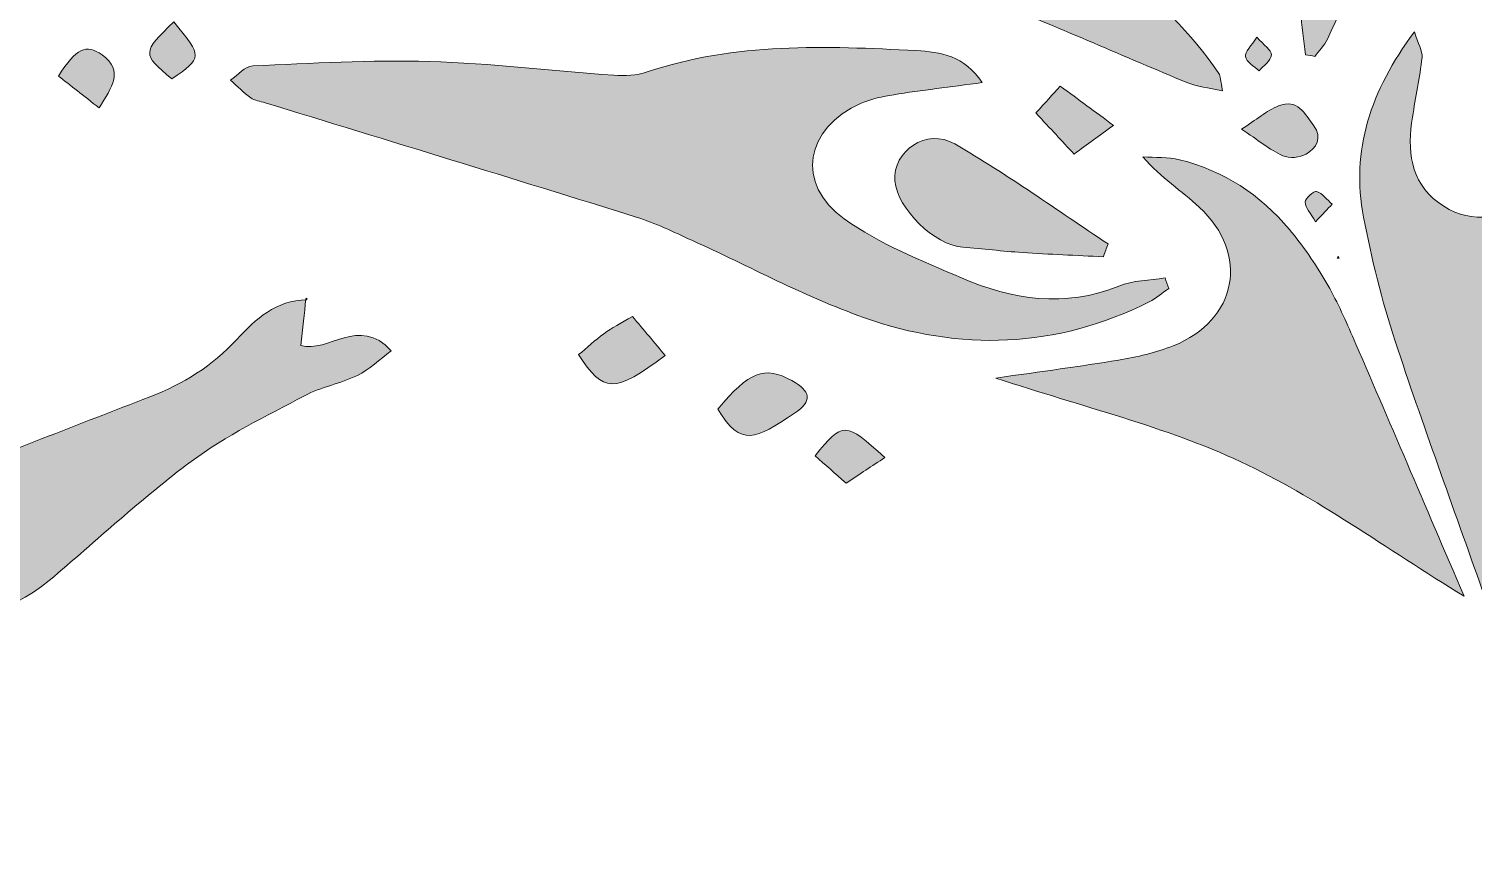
# Model space of a CAD drawing. Header units: centimetres. Extents: x -3.3 to 24.3, y 7.4 to 22.3.
# Drawn here: x 8.116 to 11.349, y 15.01 to 16.826 of the extents above; entities that cross this region are included whole.
import ezdxf

# ---------------------------------------------------------------- set-up
doc = ezdxf.new("R2010")
doc.units = ezdxf.units.CM
doc.header["$MEASUREMENT"] = 0
doc.layers.add('Layer 1', color=7, linetype='Continuous', lineweight=0)

# ---------------------------------------------------------------- blocks, each defined once
blk = doc.blocks.new('Block_0')
at = {"layer": 'Layer 1', "true_color": 0x000000, "transparency": 33554687}
h = blk.add_hatch(color=18, dxfattribs=at)
h.dxf.hatch_style = 2
edge = h.paths.add_edge_path()
edge.add_spline(control_points=[(10.9738, 16.7684), (10.9701, 16.8007), (10.9658, 16.8329), (10.963, 16.8652), (10.9467, 17.0546), (10.9692, 17.2408), (11.0087, 17.4257), (11.0269, 17.5112), (11.0801, 17.5705), (11.1502, 17.6168), (11.2189, 17.6622), (11.2819, 17.6406), (11.311, 17.5638), (11.3314, 17.5098), (11.3203, 17.4576), (11.2982, 17.4083), (11.2077, 17.206), (11.1156, 17.0044), (11.0233, 16.8029), (11.0168, 16.7887), (11.0044, 16.7773), (10.9947, 16.7646), (10.9878, 16.7659), (10.9808, 16.7671), (10.9738, 16.7684)], knot_values=[0, 0, 0, 0, 1, 1, 1, 2, 2, 2, 3, 3, 3, 4, 4, 4, 5, 5, 5, 6, 6, 6, 7, 7, 7, 8, 8, 8, 8], degree=3, periodic=0)
h = blk.add_hatch(color=18, dxfattribs=at)
h.dxf.hatch_style = 2
edge = h.paths.add_edge_path()
edge.add_spline(control_points=[(10.7885, 16.6875), (10.7564, 16.6947), (10.7311, 16.6967), (10.7088, 16.7059), (10.5688, 16.7641), (10.4302, 16.8257), (10.2894, 16.882), (10.2495, 16.898), (10.2044, 16.905), (10.1611, 16.9078), (10.0885, 16.9124), (9.9768, 17.0303), (9.9952, 17.0991), (10.004, 17.1316), (10.0378, 17.1665), (10.0692, 17.1819), (10.1484, 17.2207), (10.235, 17.21), (10.3018, 17.1592), (10.4731, 17.0287), (10.6549, 16.9083), (10.7802, 16.7264), (10.7843, 16.7204), (10.7836, 16.7112), (10.7885, 16.6875)], knot_values=[0, 0, 0, 0, 1, 1, 1, 2, 2, 2, 3, 3, 3, 4, 4, 4, 5, 5, 5, 6, 6, 6, 7, 7, 7, 8, 8, 8, 8], degree=3, periodic=0)
h = blk.add_hatch(color=18, dxfattribs=at)
h.dxf.hatch_style = 2
edge = h.paths.add_edge_path()
edge.add_spline(control_points=[(8.4405, 16.8419), (8.5053, 16.7627), (8.5052, 16.7618), (8.4363, 16.7145), (8.3692, 16.7701), (8.3692, 16.7731), (8.4405, 16.8419)], knot_values=[0, 0, 0, 0, 1, 1, 1, 2, 2, 2, 2], degree=3, periodic=0)
h = blk.add_hatch(color=18, dxfattribs=at)
h.dxf.hatch_style = 2
edge = h.paths.add_edge_path()
edge.add_spline(control_points=[(11.3697, 15.5708), (11.3045, 15.756), (11.2366, 15.9404), (11.175, 16.1268), (11.1451, 16.2174), (11.1224, 16.3109), (11.1043, 16.4045), (11.0753, 16.554), (11.1194, 16.6869), (11.2178, 16.8195), (11.2261, 16.7931), (11.2365, 16.777), (11.235, 16.7621), (11.2303, 16.7173), (11.2205, 16.6732), (11.2136, 16.6287), (11.2023, 16.5557), (11.207, 16.4858), (11.2716, 16.4374), (11.336, 16.3891), (11.4062, 16.3999), (11.4711, 16.4352), (11.5302, 16.4673), (11.5851, 16.5073), (11.6411, 16.5449), (11.6959, 16.5818), (11.7498, 16.62), (11.8041, 16.6576), (11.8093, 16.653), (11.8145, 16.6484), (11.8197, 16.6438), (11.8138, 16.6277), (11.8106, 16.6097), (11.8013, 16.5959), (11.7681, 16.5469), (11.7342, 16.4983), (11.6981, 16.4515), (11.5416, 16.2481), (11.4792, 16.0109), (11.4435, 15.7626), (11.4342, 15.6978), (11.4356, 15.6275), (11.3938, 15.5711), (11.3858, 15.571), (11.3777, 15.5709), (11.3697, 15.5708)], knot_values=[0, 0, 0, 0, 1, 1, 1, 2, 2, 2, 3, 3, 3, 4, 4, 4, 5, 5, 5, 6, 6, 6, 7, 7, 7, 8, 8, 8, 9, 9, 9, 10, 10, 10, 11, 11, 11, 12, 12, 12, 13, 13, 13, 14, 14, 14, 15, 15, 15, 15], degree=3, periodic=0)
h = blk.add_hatch(color=18, dxfattribs=at)
h.dxf.hatch_style = 2
edge = h.paths.add_edge_path()
edge.add_spline(control_points=[(8.2734, 16.6492), (8.2375, 16.6773), (8.2096, 16.6991), (8.1821, 16.7206), (8.2222, 16.7829), (8.2443, 16.7934), (8.2798, 16.7678), (8.3299, 16.7316), (8.3018, 16.6964), (8.2734, 16.6492)], knot_values=[0, 0, 0, 0, 1, 1, 1, 2, 2, 2, 3, 3, 3, 3], degree=3, periodic=0)
h = blk.add_hatch(color=18, dxfattribs=at)
h.dxf.hatch_style = 2
edge = h.paths.add_edge_path()
edge.add_spline(control_points=[(10.6681, 16.2451), (10.6535, 16.235), (10.64, 16.2229), (10.6243, 16.2151), (10.4163, 16.1107), (10.2, 16.1038), (9.9846, 16.1803), (9.8526, 16.2272), (9.7281, 16.2951), (9.6, 16.353), (9.5592, 16.3715), (9.5185, 16.3917), (9.4759, 16.4049), (9.1991, 16.4912), (8.9218, 16.5758), (8.6447, 16.6609), (8.6339, 16.6642), (8.6216, 16.6656), (8.6129, 16.6718), (8.5967, 16.6834), (8.5826, 16.698), (8.5676, 16.7114), (8.5841, 16.7225), (8.6002, 16.7426), (8.6172, 16.7433), (8.749, 16.7492), (8.8811, 16.7571), (9.0127, 16.7532), (9.1505, 16.7491), (9.2878, 16.732), (9.4254, 16.7222), (9.4502, 16.7205), (9.4771, 16.722), (9.5003, 16.7298), (9.6974, 16.7958), (9.9002, 16.7882), (10.1028, 16.7774), (10.1553, 16.7747), (10.2115, 16.7661), (10.2501, 16.7059), (10.178, 16.6962), (10.115, 16.6886), (10.0523, 16.6788), (10.0275, 16.675), (10.002, 16.6695), (9.9792, 16.6595), (9.8538, 16.6048), (9.8313, 16.4794), (9.9416, 16.4009), (10.0205, 16.3448), (10.1138, 16.3073), (10.2038, 16.2688), (10.3177, 16.2202), (10.4351, 16.2011), (10.5564, 16.2503), (10.5881, 16.2632), (10.6251, 16.2631), (10.6596, 16.2689), (10.6624, 16.261), (10.6652, 16.253), (10.6681, 16.2451)], knot_values=[0, 0, 0, 0, 1, 1, 1, 2, 2, 2, 3, 3, 3, 4, 4, 4, 5, 5, 5, 6, 6, 6, 7, 7, 7, 8, 8, 8, 9, 9, 9, 10, 10, 10, 11, 11, 11, 12, 12, 12, 13, 13, 13, 14, 14, 14, 15, 15, 15, 16, 16, 16, 17, 17, 17, 18, 18, 18, 19, 19, 19, 20, 20, 20, 20], degree=3, periodic=0)
h = blk.add_hatch(color=18, dxfattribs=at)
h.dxf.hatch_style = 2
edge = h.paths.add_edge_path()
edge.add_spline(control_points=[(10.8653, 16.8076), (10.8806, 16.7899), (10.8985, 16.7782), (10.8977, 16.7678), (10.8968, 16.7553), (10.8801, 16.7439), (10.8702, 16.7321), (10.8593, 16.7426), (10.8417, 16.7519), (10.8396, 16.764), (10.8377, 16.7746), (10.8531, 16.7883), (10.8653, 16.8076)], knot_values=[0, 0, 0, 0, 1, 1, 1, 2, 2, 2, 3, 3, 3, 4, 4, 4, 4], degree=3, periodic=0)
h = blk.add_hatch(color=18, dxfattribs=at)
h.dxf.hatch_style = 2
edge = h.paths.add_edge_path()
edge.add_spline(control_points=[(10.3704, 16.638), (10.3925, 16.6623), (10.4068, 16.6781), (10.425, 16.698), (10.4685, 16.6661), (10.5009, 16.6422), (10.5444, 16.6102), (10.5114, 16.5863), (10.4864, 16.5681), (10.4559, 16.546), (10.4283, 16.5757), (10.4045, 16.6013), (10.3704, 16.638)], knot_values=[0, 0, 0, 0, 1, 1, 1, 2, 2, 2, 3, 3, 3, 4, 4, 4, 4], degree=3, periodic=0)
h = blk.add_hatch(color=18, dxfattribs=at)
h.dxf.hatch_style = 2
edge = h.paths.add_edge_path()
edge.add_spline(control_points=[(10.831, 16.6017), (10.8636, 16.6226), (10.8869, 16.6425), (10.9139, 16.6538), (10.9556, 16.6712), (10.973, 16.6358), (10.9925, 16.6091), (11.0126, 16.5817), (10.9985, 16.5591), (10.9759, 16.546), (10.9619, 16.5378), (10.9376, 16.5355), (10.9233, 16.5422), (10.8936, 16.556), (10.8675, 16.5775), (10.831, 16.6017)], knot_values=[0, 0, 0, 0, 1, 1, 1, 2, 2, 2, 3, 3, 3, 4, 4, 4, 5, 5, 5, 5], degree=3, periodic=0)
h = blk.add_hatch(color=18, dxfattribs=at)
h.dxf.hatch_style = 2
edge = h.paths.add_edge_path()
edge.add_spline(control_points=[(10.5216, 16.316), (10.4612, 16.3191), (10.4007, 16.3215), (10.3403, 16.3255), (10.2958, 16.3284), (10.2514, 16.3341), (10.2069, 16.3373), (10.1438, 16.342), (10.0602, 16.4232), (10.055, 16.4859), (10.0495, 16.5524), (10.1257, 16.6055), (10.1894, 16.5685), (10.3071, 16.5), (10.4182, 16.4201), (10.532, 16.345), (10.5286, 16.3353), (10.5251, 16.3257), (10.5216, 16.316)], knot_values=[0, 0, 0, 0, 1, 1, 1, 2, 2, 2, 3, 3, 3, 4, 4, 4, 5, 5, 5, 6, 6, 6, 6], degree=3, periodic=0)
h = blk.add_hatch(color=18, dxfattribs=at)
h.dxf.hatch_style = 2
edge = h.paths.add_edge_path()
edge.add_spline(control_points=[(11.3292, 15.5561), (11.1521, 15.6647), (10.9987, 15.7782), (10.8292, 15.8572), (10.6606, 15.9358), (10.4759, 15.9797), (10.2812, 16.0445), (10.3847, 16.0595), (10.4704, 16.0704), (10.5555, 16.0848), (10.5969, 16.0918), (10.6389, 16.1012), (10.6778, 16.1166), (10.8217, 16.1739), (10.8498, 16.3222), (10.7362, 16.4273), (10.6973, 16.4633), (10.6516, 16.4919), (10.6103, 16.5397), (10.6377, 16.5378), (10.666, 16.5398), (10.6922, 16.5333), (10.791, 16.5087), (10.873, 16.455), (10.938, 16.3773), (10.9685, 16.3408), (10.9956, 16.3007), (11.0199, 16.2596), (11.0427, 16.221), (11.0614, 16.1796), (11.0793, 16.1383), (11.1607, 15.9501), (11.2411, 15.7616), (11.3292, 15.5561)], knot_values=[0, 0, 0, 0, 1, 1, 1, 2, 2, 2, 3, 3, 3, 4, 4, 4, 5, 5, 5, 6, 6, 6, 7, 7, 7, 8, 8, 8, 9, 9, 9, 10, 10, 10, 11, 11, 11, 11], degree=3, periodic=0)
h = blk.add_hatch(color=18, dxfattribs=at)
h.dxf.hatch_style = 2
edge = h.paths.add_edge_path()
edge.add_spline(control_points=[(10.9969, 16.3944), (10.9859, 16.4135), (10.9736, 16.4258), (10.9735, 16.4382), (10.9734, 16.4468), (10.9934, 16.4643), (10.9989, 16.4624), (11.0122, 16.4576), (11.0223, 16.4439), (11.0337, 16.4338), (11.0234, 16.4228), (11.0132, 16.4118), (10.9969, 16.3944)], knot_values=[0, 0, 0, 0, 1, 1, 1, 2, 2, 2, 3, 3, 3, 4, 4, 4, 4], degree=3, periodic=0)
h = blk.add_hatch(color=18, dxfattribs=at)
h.dxf.hatch_style = 2
h.paths.add_polyline_path([(11.0476, 16.3173), (11.0492, 16.3127), (11.045, 16.3131)])
h = blk.add_hatch(color=18, dxfattribs=at)
h.dxf.hatch_style = 2
edge = h.paths.add_edge_path()
edge.add_spline(control_points=[(8.7363, 16.2215), (8.7326, 16.1887), (8.729, 16.1558), (8.7247, 16.1173), (8.7871, 16.0996), (8.8544, 16.1852), (8.9274, 16.1057), (8.9011, 16.086), (8.8785, 16.0636), (8.8515, 16.0504), (8.8137, 16.032), (8.7702, 16.0248), (8.7333, 16.0051), (8.6469, 15.959), (8.5573, 15.9158), (8.4792, 15.8577), (8.3686, 15.7755), (8.2675, 15.6806), (8.1618, 15.5916), (8.0688, 15.5133), (7.9599, 15.4957), (7.8437, 15.5144), (7.751, 15.5293), (7.7307, 15.5644), (7.7568, 15.6562), (7.7792, 15.7347), (7.828, 15.7874), (7.9056, 15.8166), (8.0664, 15.877), (8.226, 15.9409), (8.3865, 16.0022), (8.4614, 16.0309), (8.5269, 16.0716), (8.5819, 16.1312), (8.6237, 16.1765), (8.6696, 16.2191), (8.738, 16.2195), (8.738, 16.2195), (8.7363, 16.2215), (8.7363, 16.2215)], knot_values=[0, 0, 0, 0, 1, 1, 1, 2, 2, 2, 3, 3, 3, 4, 4, 4, 5, 5, 5, 6, 6, 6, 7, 7, 7, 8, 8, 8, 9, 9, 9, 10, 10, 10, 11, 11, 11, 12, 12, 12, 13, 13, 13, 13], degree=3, periodic=0)
h = blk.add_hatch(color=18, dxfattribs=at)
h.dxf.hatch_style = 2
edge = h.paths.add_edge_path()
edge.add_spline(control_points=[(8.738, 16.2195), (8.738, 16.2208), (8.7381, 16.2222), (8.7381, 16.2235), (8.7375, 16.2228), (8.7369, 16.2221), (8.7362, 16.2215), (8.7363, 16.2215), (8.738, 16.2195), (8.738, 16.2195)], knot_values=[0, 0, 0, 0, 1, 1, 1, 2, 2, 2, 3, 3, 3, 3], degree=3, periodic=0)
h = blk.add_hatch(color=18, dxfattribs=at)
h.dxf.hatch_style = 2
edge = h.paths.add_edge_path()
edge.add_spline(control_points=[(9.3468, 16.0969), (9.3653, 16.1124), (9.3835, 16.1294), (9.4034, 16.1439), (9.4211, 16.1567), (9.4408, 16.1668), (9.4672, 16.1827), (9.4926, 16.1524), (9.5165, 16.1238), (9.5408, 16.0948), (9.4268, 16.0103), (9.4019, 16.0107), (9.3468, 16.0969)], knot_values=[0, 0, 0, 0, 1, 1, 1, 2, 2, 2, 3, 3, 3, 4, 4, 4, 4], degree=3, periodic=0)
h = blk.add_hatch(color=18, dxfattribs=at)
h.dxf.hatch_style = 2
edge = h.paths.add_edge_path()
edge.add_spline(control_points=[(9.6585, 15.9747), (9.7285, 16.0593), (9.7627, 16.0726), (9.8242, 16.0389), (9.8669, 16.0156), (9.8705, 15.9926), (9.8301, 15.9656), (9.7426, 15.9072), (9.7108, 15.8892), (9.6585, 15.9747)], knot_values=[0, 0, 0, 0, 1, 1, 1, 2, 2, 2, 3, 3, 3, 3], degree=3, periodic=0)
h = blk.add_hatch(color=18, dxfattribs=at)
h.dxf.hatch_style = 2
edge = h.paths.add_edge_path()
edge.add_spline(control_points=[(9.8762, 15.8703), (9.9377, 15.9475), (9.9446, 15.9473), (10.0322, 15.8665), (10.0038, 15.8477), (9.9769, 15.8299), (9.9458, 15.8094), (9.9203, 15.8317), (9.8982, 15.8511), (9.8762, 15.8703)], knot_values=[0, 0, 0, 0, 1, 1, 1, 2, 2, 2, 3, 3, 3, 3], degree=3, periodic=0)
h = blk.add_hatch(color=18, dxfattribs=at)
h.dxf.hatch_style = 2
edge = h.paths.add_edge_path()
edge.add_spline(control_points=[(14.5371, 15.486), (14.5325, 15.4877), (14.5285, 15.4898), (14.5242, 15.4905), (14.5226, 15.4907), (14.5205, 15.4877), (14.5186, 15.4862), (14.5218, 15.4838), (14.5248, 15.4797), (14.5282, 15.4794), (14.5309, 15.4792), (14.534, 15.4835), (14.5371, 15.486)], knot_values=[0, 0, 0, 0, 1, 1, 1, 2, 2, 2, 3, 3, 3, 4, 4, 4, 4], degree=3, periodic=0)
edge = h.paths.add_edge_path()
edge.add_spline(control_points=[(15.5464, 15.0555), (15.5306, 15.0445), (15.5131, 15.0357), (15.4999, 15.0225), (15.4314, 14.954), (15.4168, 14.9507), (15.3386, 15.0111), (15.2107, 15.11), (15.0671, 15.1703), (14.9083, 15.1961), (14.8749, 15.2015), (14.8413, 15.2053), (14.8076, 15.2081), (14.5577, 15.2294), (14.3073, 15.2462), (14.0578, 15.2721), (13.7749, 15.3016), (13.4946, 15.2891), (13.2158, 15.2371), (12.9555, 15.1885), (12.6951, 15.1397), (12.4357, 15.0863), (12.27, 15.0521), (12.1204, 14.9835), (12.0007, 14.8579), (11.9425, 14.7969), (11.8649, 14.7682), (11.7846, 14.7484), (11.5911, 14.7006), (11.3977, 14.6526), (11.2036, 14.6075), (11.1758, 14.6011), (11.1388, 14.6011), (11.1155, 14.6144), (11.0247, 14.6665), (10.925, 14.6801), (10.825, 14.6985), (10.7507, 14.7121), (10.6766, 14.7319), (10.6058, 14.7581), (10.5798, 14.7678), (10.5454, 14.8049), (10.5468, 14.8276), (10.5494, 14.8701), (10.5943, 14.8765), (10.6327, 14.8758), (10.7906, 14.8731), (10.9486, 14.8732), (11.1063, 14.8659), (11.2399, 14.8597), (11.3632, 14.8874), (11.4791, 14.9531), (11.5232, 14.9781), (11.571, 14.9974), (11.6126, 15.0259), (11.8066, 15.1593), (12.0205, 15.2524), (12.2342, 15.3481), (12.3539, 15.4017), (12.466, 15.4754), (12.5751, 15.5494), (12.7463, 15.6656), (12.9293, 15.7474), (13.1357, 15.7697), (13.1876, 15.7753), (13.241, 15.7666), (13.2937, 15.7642), (13.3078, 15.7635), (13.322, 15.7591), (13.3358, 15.7605), (13.5399, 15.7813), (13.7365, 15.7185), (13.9376, 15.7031), (14.1386, 15.6877), (14.3373, 15.6368), (14.5356, 15.5948), (14.5971, 15.5818), (14.6539, 15.5469), (14.713, 15.5223), (14.817, 15.4791), (14.9199, 15.4332), (15.0253, 15.3939), (15.2093, 15.3252), (15.4099, 15.1976), (15.5464, 15.0555)], knot_values=[0, 0, 0, 0, 1, 1, 1, 2, 2, 2, 3, 3, 3, 4, 4, 4, 5, 5, 5, 6, 6, 6, 7, 7, 7, 8, 8, 8, 9, 9, 9, 10, 10, 10, 11, 11, 11, 12, 12, 12, 13, 13, 13, 14, 14, 14, 15, 15, 15, 16, 16, 16, 17, 17, 17, 18, 18, 18, 19, 19, 19, 20, 20, 20, 21, 21, 21, 22, 22, 22, 23, 23, 23, 24, 24, 24, 25, 25, 25, 26, 26, 26, 27, 27, 27, 28, 28, 28, 28], degree=3, periodic=0)
at = {"layer": 'Layer 1'}
blk.add_lwpolyline([(11.0476, 16.3173), (11.0492, 16.3127), (11.045, 16.3131)], close=True, dxfattribs=at)
for points, knots in [([(10.9738, 16.7684), (10.9701, 16.8007), (10.9658, 16.8329), (10.963, 16.8652), (10.9467, 17.0546), (10.9692, 17.2408), (11.0087, 17.4257), (11.0269, 17.5112), (11.0801, 17.5705), (11.1502, 17.6168), (11.2189, 17.6622), (11.2819, 17.6406), (11.311, 17.5638), (11.3314, 17.5098), (11.3203, 17.4576), (11.2982, 17.4083), (11.2077, 17.206), (11.1156, 17.0044), (11.0233, 16.8029), (11.0168, 16.7887), (11.0044, 16.7773), (10.9947, 16.7646), (10.9878, 16.7659), (10.9808, 16.7671), (10.9738, 16.7684)], [0, 0, 0, 0, 1, 1, 1, 2, 2, 2, 3, 3, 3, 4, 4, 4, 5, 5, 5, 6, 6, 6, 7, 7, 7, 8, 8, 8, 8]), ([(10.7885, 16.6875), (10.7564, 16.6947), (10.7311, 16.6967), (10.7088, 16.7059), (10.5688, 16.7641), (10.4302, 16.8257), (10.2894, 16.882), (10.2495, 16.898), (10.2044, 16.905), (10.1611, 16.9078), (10.0885, 16.9124), (9.9768, 17.0303), (9.9952, 17.0991), (10.004, 17.1316), (10.0378, 17.1665), (10.0692, 17.1819), (10.1484, 17.2207), (10.235, 17.21), (10.3018, 17.1592), (10.4731, 17.0287), (10.6549, 16.9083), (10.7802, 16.7264), (10.7843, 16.7204), (10.7836, 16.7112), (10.7885, 16.6875)], [0, 0, 0, 0, 1, 1, 1, 2, 2, 2, 3, 3, 3, 4, 4, 4, 5, 5, 5, 6, 6, 6, 7, 7, 7, 8, 8, 8, 8]), ([(8.4405, 16.8419), (8.5053, 16.7627), (8.5052, 16.7618), (8.4363, 16.7145), (8.3692, 16.7701), (8.3692, 16.7731), (8.4405, 16.8419)], [0, 0, 0, 0, 1, 1, 1, 2, 2, 2, 2]), ([(11.3697, 15.5708), (11.3045, 15.756), (11.2366, 15.9404), (11.175, 16.1268), (11.1451, 16.2174), (11.1224, 16.3109), (11.1043, 16.4045), (11.0753, 16.554), (11.1194, 16.6869), (11.2178, 16.8195), (11.2261, 16.7931), (11.2365, 16.777), (11.235, 16.7621), (11.2303, 16.7173), (11.2205, 16.6732), (11.2136, 16.6287), (11.2023, 16.5557), (11.207, 16.4858), (11.2716, 16.4374), (11.336, 16.3891), (11.4062, 16.3999), (11.4711, 16.4352), (11.5302, 16.4673), (11.5851, 16.5073), (11.6411, 16.5449), (11.6959, 16.5818), (11.7498, 16.62), (11.8041, 16.6576), (11.8093, 16.653), (11.8145, 16.6484), (11.8197, 16.6438), (11.8138, 16.6277), (11.8106, 16.6097), (11.8013, 16.5959), (11.7681, 16.5469), (11.7342, 16.4983), (11.6981, 16.4515), (11.5416, 16.2481), (11.4792, 16.0109), (11.4435, 15.7626), (11.4342, 15.6978), (11.4356, 15.6275), (11.3938, 15.5711), (11.3858, 15.571), (11.3777, 15.5709), (11.3697, 15.5708)], [0, 0, 0, 0, 1, 1, 1, 2, 2, 2, 3, 3, 3, 4, 4, 4, 5, 5, 5, 6, 6, 6, 7, 7, 7, 8, 8, 8, 9, 9, 9, 10, 10, 10, 11, 11, 11, 12, 12, 12, 13, 13, 13, 14, 14, 14, 15, 15, 15, 15]), ([(8.2734, 16.6492), (8.2375, 16.6773), (8.2096, 16.6991), (8.1821, 16.7206), (8.2222, 16.7829), (8.2443, 16.7934), (8.2798, 16.7678), (8.3299, 16.7316), (8.3018, 16.6964), (8.2734, 16.6492)], [0, 0, 0, 0, 1, 1, 1, 2, 2, 2, 3, 3, 3, 3]), ([(10.6681, 16.2451), (10.6535, 16.235), (10.64, 16.2229), (10.6243, 16.2151), (10.4163, 16.1107), (10.2, 16.1038), (9.9846, 16.1803), (9.8526, 16.2272), (9.7281, 16.2951), (9.6, 16.353), (9.5592, 16.3715), (9.5185, 16.3917), (9.4759, 16.4049), (9.1991, 16.4912), (8.9218, 16.5758), (8.6447, 16.6609), (8.6339, 16.6642), (8.6216, 16.6656), (8.6129, 16.6718), (8.5967, 16.6834), (8.5826, 16.698), (8.5676, 16.7114), (8.5841, 16.7225), (8.6002, 16.7426), (8.6172, 16.7433), (8.749, 16.7492), (8.8811, 16.7571), (9.0127, 16.7532), (9.1505, 16.7491), (9.2878, 16.732), (9.4254, 16.7222), (9.4502, 16.7205), (9.4771, 16.722), (9.5003, 16.7298), (9.6974, 16.7958), (9.9002, 16.7882), (10.1028, 16.7774), (10.1553, 16.7747), (10.2115, 16.7661), (10.2501, 16.7059), (10.178, 16.6962), (10.115, 16.6886), (10.0523, 16.6788), (10.0275, 16.675), (10.002, 16.6695), (9.9792, 16.6595), (9.8538, 16.6048), (9.8313, 16.4794), (9.9416, 16.4009), (10.0205, 16.3448), (10.1138, 16.3073), (10.2038, 16.2688), (10.3177, 16.2202), (10.4351, 16.2011), (10.5564, 16.2503), (10.5881, 16.2632), (10.6251, 16.2631), (10.6596, 16.2689), (10.6624, 16.261), (10.6652, 16.253), (10.6681, 16.2451)], [0, 0, 0, 0, 1, 1, 1, 2, 2, 2, 3, 3, 3, 4, 4, 4, 5, 5, 5, 6, 6, 6, 7, 7, 7, 8, 8, 8, 9, 9, 9, 10, 10, 10, 11, 11, 11, 12, 12, 12, 13, 13, 13, 14, 14, 14, 15, 15, 15, 16, 16, 16, 17, 17, 17, 18, 18, 18, 19, 19, 19, 20, 20, 20, 20]), ([(10.8653, 16.8076), (10.8806, 16.7899), (10.8985, 16.7782), (10.8977, 16.7678), (10.8968, 16.7553), (10.8801, 16.7439), (10.8702, 16.7321), (10.8593, 16.7426), (10.8417, 16.7519), (10.8396, 16.764), (10.8377, 16.7746), (10.8531, 16.7883), (10.8653, 16.8076)], [0, 0, 0, 0, 1, 1, 1, 2, 2, 2, 3, 3, 3, 4, 4, 4, 4]), ([(10.3704, 16.638), (10.3925, 16.6623), (10.4068, 16.6781), (10.425, 16.698), (10.4685, 16.6661), (10.5009, 16.6422), (10.5444, 16.6102), (10.5114, 16.5863), (10.4864, 16.5681), (10.4559, 16.546), (10.4283, 16.5757), (10.4045, 16.6013), (10.3704, 16.638)], [0, 0, 0, 0, 1, 1, 1, 2, 2, 2, 3, 3, 3, 4, 4, 4, 4]), ([(10.831, 16.6017), (10.8636, 16.6226), (10.8869, 16.6425), (10.9139, 16.6538), (10.9556, 16.6712), (10.973, 16.6358), (10.9925, 16.6091), (11.0126, 16.5817), (10.9985, 16.5591), (10.9759, 16.546), (10.9619, 16.5378), (10.9376, 16.5355), (10.9233, 16.5422), (10.8936, 16.556), (10.8675, 16.5775), (10.831, 16.6017)], [0, 0, 0, 0, 1, 1, 1, 2, 2, 2, 3, 3, 3, 4, 4, 4, 5, 5, 5, 5]), ([(10.5216, 16.316), (10.4612, 16.3191), (10.4007, 16.3215), (10.3403, 16.3255), (10.2958, 16.3284), (10.2514, 16.3341), (10.2069, 16.3373), (10.1438, 16.342), (10.0602, 16.4232), (10.055, 16.4859), (10.0495, 16.5524), (10.1257, 16.6055), (10.1894, 16.5685), (10.3071, 16.5), (10.4182, 16.4201), (10.532, 16.345), (10.5286, 16.3353), (10.5251, 16.3257), (10.5216, 16.316)], [0, 0, 0, 0, 1, 1, 1, 2, 2, 2, 3, 3, 3, 4, 4, 4, 5, 5, 5, 6, 6, 6, 6]), ([(11.3292, 15.5561), (11.1521, 15.6647), (10.9987, 15.7782), (10.8292, 15.8572), (10.6606, 15.9358), (10.4759, 15.9797), (10.2812, 16.0445), (10.3847, 16.0595), (10.4704, 16.0704), (10.5555, 16.0848), (10.5969, 16.0918), (10.6389, 16.1012), (10.6778, 16.1166), (10.8217, 16.1739), (10.8498, 16.3222), (10.7362, 16.4273), (10.6973, 16.4633), (10.6516, 16.4919), (10.6103, 16.5397), (10.6377, 16.5378), (10.666, 16.5398), (10.6922, 16.5333), (10.791, 16.5087), (10.873, 16.455), (10.938, 16.3773), (10.9685, 16.3408), (10.9956, 16.3007), (11.0199, 16.2596), (11.0427, 16.221), (11.0614, 16.1796), (11.0793, 16.1383), (11.1607, 15.9501), (11.2411, 15.7616), (11.3292, 15.5561)], [0, 0, 0, 0, 1, 1, 1, 2, 2, 2, 3, 3, 3, 4, 4, 4, 5, 5, 5, 6, 6, 6, 7, 7, 7, 8, 8, 8, 9, 9, 9, 10, 10, 10, 11, 11, 11, 11]), ([(10.9969, 16.3944), (10.9859, 16.4135), (10.9736, 16.4258), (10.9735, 16.4382), (10.9734, 16.4468), (10.9934, 16.4643), (10.9989, 16.4624), (11.0122, 16.4576), (11.0223, 16.4439), (11.0337, 16.4338), (11.0234, 16.4228), (11.0132, 16.4118), (10.9969, 16.3944)], [0, 0, 0, 0, 1, 1, 1, 2, 2, 2, 3, 3, 3, 4, 4, 4, 4]), ([(8.7363, 16.2215), (8.7326, 16.1887), (8.729, 16.1558), (8.7247, 16.1173), (8.7871, 16.0996), (8.8544, 16.1852), (8.9274, 16.1057), (8.9011, 16.086), (8.8785, 16.0636), (8.8515, 16.0504), (8.8137, 16.032), (8.7702, 16.0248), (8.7333, 16.0051), (8.6469, 15.959), (8.5573, 15.9158), (8.4792, 15.8577), (8.3686, 15.7755), (8.2675, 15.6806), (8.1618, 15.5916), (8.0688, 15.5133), (7.9599, 15.4957), (7.8437, 15.5144), (7.751, 15.5293), (7.7307, 15.5644), (7.7568, 15.6562), (7.7792, 15.7347), (7.828, 15.7874), (7.9056, 15.8166), (8.0664, 15.877), (8.226, 15.9409), (8.3865, 16.0022), (8.4614, 16.0309), (8.5269, 16.0716), (8.5819, 16.1312), (8.6237, 16.1765), (8.6696, 16.2191), (8.738, 16.2195), (8.738, 16.2195), (8.7363, 16.2215), (8.7363, 16.2215)], [0, 0, 0, 0, 1, 1, 1, 2, 2, 2, 3, 3, 3, 4, 4, 4, 5, 5, 5, 6, 6, 6, 7, 7, 7, 8, 8, 8, 9, 9, 9, 10, 10, 10, 11, 11, 11, 12, 12, 12, 13, 13, 13, 13]), ([(8.738, 16.2195), (8.738, 16.2208), (8.7381, 16.2222), (8.7381, 16.2235), (8.7375, 16.2228), (8.7369, 16.2221), (8.7362, 16.2215), (8.7363, 16.2215), (8.738, 16.2195), (8.738, 16.2195)], [0, 0, 0, 0, 1, 1, 1, 2, 2, 2, 3, 3, 3, 3]), ([(9.3468, 16.0969), (9.3653, 16.1124), (9.3835, 16.1294), (9.4034, 16.1439), (9.4211, 16.1567), (9.4408, 16.1668), (9.4672, 16.1827), (9.4926, 16.1524), (9.5165, 16.1238), (9.5408, 16.0948), (9.4268, 16.0103), (9.4019, 16.0107), (9.3468, 16.0969)], [0, 0, 0, 0, 1, 1, 1, 2, 2, 2, 3, 3, 3, 4, 4, 4, 4]), ([(9.6585, 15.9747), (9.7285, 16.0593), (9.7627, 16.0726), (9.8242, 16.0389), (9.8669, 16.0156), (9.8705, 15.9926), (9.8301, 15.9656), (9.7426, 15.9072), (9.7108, 15.8892), (9.6585, 15.9747)], [0, 0, 0, 0, 1, 1, 1, 2, 2, 2, 3, 3, 3, 3]), ([(9.8762, 15.8703), (9.9377, 15.9475), (9.9446, 15.9473), (10.0322, 15.8665), (10.0038, 15.8477), (9.9769, 15.8299), (9.9458, 15.8094), (9.9203, 15.8317), (9.8982, 15.8511), (9.8762, 15.8703)], [0, 0, 0, 0, 1, 1, 1, 2, 2, 2, 3, 3, 3, 3]), ([(15.5464, 15.0555), (15.5306, 15.0445), (15.5131, 15.0357), (15.4999, 15.0225), (15.4314, 14.954), (15.4168, 14.9507), (15.3386, 15.0111), (15.2107, 15.11), (15.0671, 15.1703), (14.9083, 15.1961), (14.8749, 15.2015), (14.8413, 15.2053), (14.8076, 15.2081), (14.5577, 15.2294), (14.3073, 15.2462), (14.0578, 15.2721), (13.7749, 15.3016), (13.4946, 15.2891), (13.2158, 15.2371), (12.9555, 15.1885), (12.6951, 15.1397), (12.4357, 15.0863), (12.27, 15.0521), (12.1204, 14.9835), (12.0007, 14.8579), (11.9425, 14.7969), (11.8649, 14.7682), (11.7846, 14.7484), (11.5911, 14.7006), (11.3977, 14.6526), (11.2036, 14.6075), (11.1758, 14.6011), (11.1388, 14.6011), (11.1155, 14.6144), (11.0247, 14.6665), (10.925, 14.6801), (10.825, 14.6985), (10.7507, 14.7121), (10.6766, 14.7319), (10.6058, 14.7581), (10.5798, 14.7678), (10.5454, 14.8049), (10.5468, 14.8276), (10.5494, 14.8701), (10.5943, 14.8765), (10.6327, 14.8758), (10.7906, 14.8731), (10.9486, 14.8732), (11.1063, 14.8659), (11.2399, 14.8597), (11.3632, 14.8874), (11.4791, 14.9531), (11.5232, 14.9781), (11.571, 14.9974), (11.6126, 15.0259), (11.8066, 15.1593), (12.0205, 15.2524), (12.2342, 15.3481), (12.3539, 15.4017), (12.466, 15.4754), (12.5751, 15.5494), (12.7463, 15.6656), (12.9293, 15.7474), (13.1357, 15.7697), (13.1876, 15.7753), (13.241, 15.7666), (13.2937, 15.7642), (13.3078, 15.7635), (13.322, 15.7591), (13.3358, 15.7605), (13.5399, 15.7813), (13.7365, 15.7185), (13.9376, 15.7031), (14.1386, 15.6877), (14.3373, 15.6368), (14.5356, 15.5948), (14.5971, 15.5818), (14.6539, 15.5469), (14.713, 15.5223), (14.817, 15.4791), (14.9199, 15.4332), (15.0253, 15.3939), (15.2093, 15.3252), (15.4099, 15.1976), (15.5464, 15.0555)], [0, 0, 0, 0, 1, 1, 1, 2, 2, 2, 3, 3, 3, 4, 4, 4, 5, 5, 5, 6, 6, 6, 7, 7, 7, 8, 8, 8, 9, 9, 9, 10, 10, 10, 11, 11, 11, 12, 12, 12, 13, 13, 13, 14, 14, 14, 15, 15, 15, 16, 16, 16, 17, 17, 17, 18, 18, 18, 19, 19, 19, 20, 20, 20, 21, 21, 21, 22, 22, 22, 23, 23, 23, 24, 24, 24, 25, 25, 25, 26, 26, 26, 27, 27, 27, 28, 28, 28, 28])]:
    blk.add_open_spline(points, degree=3, knots=knots, dxfattribs=at)

msp = doc.modelspace()

# ---------------------------------------------------------------- block references
at = {"layer": 'Layer 1'}
msp.add_blockref('Block_0', (0, 0), dxfattribs=at)

doc.saveas('drawing.dxf')
